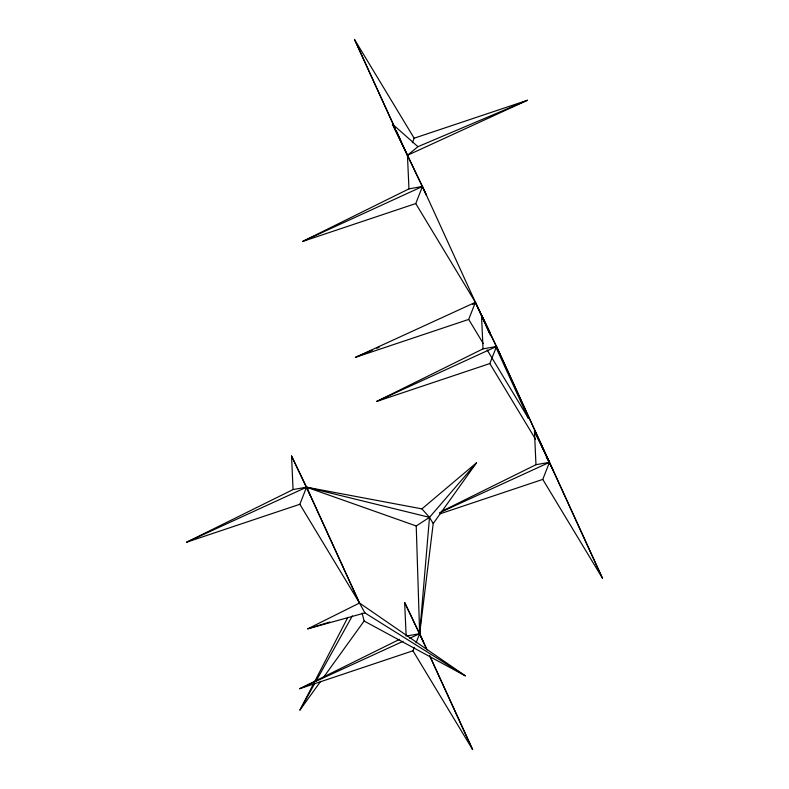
<?xml version="1.0" encoding="UTF-8"?>
<svg xmlns="http://www.w3.org/2000/svg" width="789" height="789" viewBox="0 0 789 789"><rect width="100%" height="100%" fill="white"/><g stroke="black" fill="none" stroke-linecap="round" stroke-linejoin="round"><path stroke-width="1.18" d="M416.079 642.818L419.649 633.705L429.502 517.347L476.487 462.827L421.908 508.875L306.556 487.188L293.054 489.574L186.589 542.211L299.85 504.279L306.556 487.188L291.545 456.003L293.054 489.574M427.027 649.998L419.649 633.705L433.22 523.531L476.487 462.827M412.371 142.77L414.156 138.213L527.417 100.272L407.449 155.295L408.958 188.867L302.493 241.503L415.754 203.562L422.46 186.48L392.449 124.12L417.953 146.675L527.417 100.272M488.588 331.893L490.413 333.51L475.402 302.325L355.435 357.348L468.696 319.417L475.402 302.325L415.754 203.562M489.831 363.561L496.528 346.479L481.527 315.294L483.036 348.856L376.56 401.502L489.831 363.561L535.514 439.207M399.569 639.346L299.682 688.728L412.953 650.787L414.284 647.374M440.015 513.826L542.763 479.406L549.469 462.324L496.528 346.479L483.036 348.856M320.63 681.371L299.948 710.061L313.46 683.895M314.594 681.716L347.811 617.402M299.948 710.061L314.841 683.304M316.024 681.163L352.348 615.874M323.48 677.406L364.123 621.022L362.102 613.152M417.953 146.675L407.449 155.295L426.257 194.942L422.46 186.48L408.958 188.867M472.779 304.485L475.402 302.325L482.197 317.03M186.589 542.211L306.556 487.188L416.227 525.967L429.502 517.347L433.22 523.531M465.332 675.848L364.912 612.895L307.789 628.813L359.498 603.033L465.332 675.848L364.123 621.022M441.574 511.38L535.968 464.711L549.469 462.324L602.411 578.169L542.763 479.406M302.493 241.503L422.46 186.48L484.564 322.376M376.56 401.502L496.528 346.479L602.411 578.169M439.503 512.761L549.469 462.324L534.459 431.139L535.968 464.711M299.682 688.728L402.992 641.349M409.649 638.291L419.649 633.705L416.227 525.967M355.435 357.348L372.359 350.178M376.876 348.265L379.134 347.308M307.789 628.813L329.822 622.028M407.282 635.885L419.649 633.705L426.78 649.298M364.912 612.895L359.498 603.033L306.556 487.188L429.502 517.347L421.908 508.875M395.082 128.37L354.508 39.45L414.156 138.213M468.696 319.417L483.292 343.58M487.099 349.882L528.344 418.17L526.825 414.836M546.294 457.068L549.469 462.324M412.953 650.787L472.591 749.55L429.827 655.984M299.85 504.279L359.498 603.033L306.556 487.188M392.449 124.12L407.449 155.295L396.759 131.901M482.74 318.125L490.413 333.51M406.157 636.092L404.649 602.52L419.649 633.705M481.527 315.294L500.325 354.942M534.459 431.139L553.267 470.786M404.649 602.52L423.446 642.167M291.545 456.003L310.353 495.65M485.58 324.604L490.669 335.739M495.768 346.884L528.344 418.17M354.508 39.45L394.214 126.339M429.591 655.59L472.591 749.55M482.7 318.145L489.298 332.593M396.098 130.589L400.654 140.59"/></g></svg>
